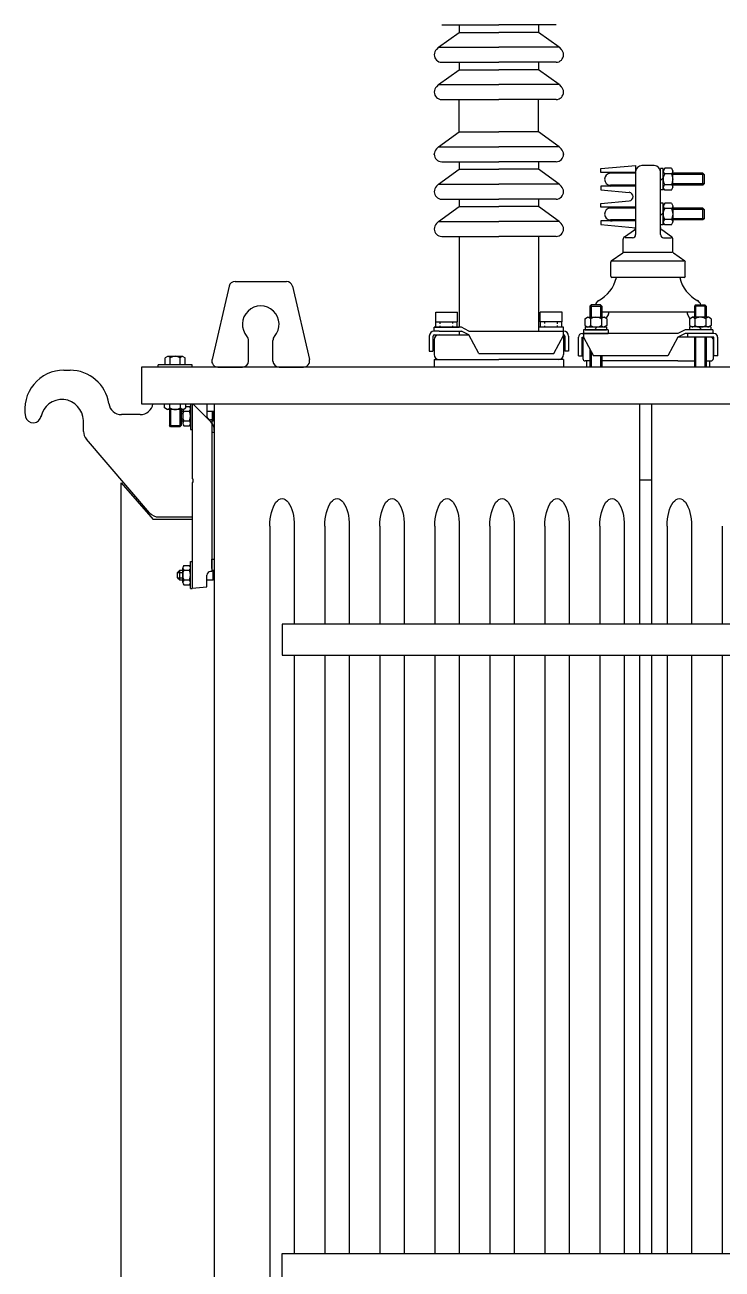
# Paper-space layout 'Plano Corte 2' of a CAD drawing. Header units: millimetres. Extents: x 0 to 420, y 0 to 297.
# Drawn here: x 289.11 to 306.44, y 143.21 to 174.12 of the extents above; entities that cross this region are included whole.
import ezdxf

# ---------------------------------------------------------------- set-up
doc = ezdxf.new("R2010")
doc.units = ezdxf.units.MM
for name, pattern in [('CENTROX2', [4, 2.5, -0.5, 0.5, -0.5]), ('Dashed', [0.75, 0.5, -0.25]), ('LÍNEAS_OCULTAS', [0.375, 0.25, -0.125]), ('LÍNEAS_OCULTAS2', [4.7625, 3.175, -1.5875]), ('TRAZOS', [0.75, 0.5, -0.25])]:
    doc.linetypes.add(name, pattern=pattern)
doc.layers.get('0').update_dxf_attribs({"color": 162})

# ---------------------------------------------------------------- blocks, each defined once
blk = doc.blocks.new('A$C52CC6504')
at = {"color": 150}
for p, q in [((0.3385, 1.3614), (0.3552, 1.3736)), ((0.341, 1.3797), (0.3878, 1.3797)), ((0.3552, 1.3797), (0.3552, 1.3736)), ((0.3552, 1.3736), (0.3878, 1.3736)), ((0.4346, 1.3797), (0.3878, 1.3797)), ((0.4203, 1.3736), (0.3878, 1.3736)), ((0.4203, 1.3797), (0.4203, 1.3736)), ((0.437, 1.3614), (0.4203, 1.3736)), ((0.3385, 1.3614), (0.3367, 1.3597)), ((0.3385, 1.3614), (0.3878, 1.3614)), ((0.437, 1.3614), (0.3878, 1.3614)), ((0.437, 1.3614), (0.4388, 1.3597)), ((0.3385, 1.3309), (0.3552, 1.3431)), ((0.341, 1.3492), (0.3878, 1.3492)), ((0.3552, 1.3492), (0.3552, 1.3431)), ((0.3552, 1.3431), (0.3878, 1.3431)), ((0.4346, 1.3492), (0.3878, 1.3492)), ((0.4203, 1.3431), (0.3878, 1.3431)), ((0.4203, 1.3492), (0.4203, 1.3431)), ((0.437, 1.3309), (0.4203, 1.3431)), ((0.3385, 1.3309), (0.3367, 1.3292)), ((0.3385, 1.3309), (0.3878, 1.3309)), ((0.437, 1.3309), (0.3878, 1.3309)), ((0.437, 1.3309), (0.4388, 1.3292)), ((0.341, 1.3187), (0.3878, 1.3187)), ((0.3552, 1.2923), (0.3552, 1.3187)), ((0.4346, 1.3187), (0.3878, 1.3187)), ((0.4203, 1.2923), (0.4203, 1.3187)), ((0.3385, 1.2801), (0.3552, 1.2923)), ((0.3552, 1.2923), (0.3878, 1.2923)), ((0.4203, 1.2923), (0.3878, 1.2923)), ((0.437, 1.2801), (0.4203, 1.2923)), ((0.3385, 1.2801), (0.3367, 1.2783)), ((0.3385, 1.2801), (0.3878, 1.2801)), ((0.437, 1.2801), (0.3878, 1.2801)), ((0.437, 1.2801), (0.4388, 1.2783)), ((0.3385, 1.2495), (0.3552, 1.2617)), ((0.341, 1.2678), (0.3878, 1.2678)), ((0.3552, 1.2678), (0.3552, 1.2617)), ((0.3552, 1.2617), (0.3878, 1.2617)), ((0.4346, 1.2678), (0.3878, 1.2678)), ((0.4203, 1.2617), (0.3878, 1.2617)), ((0.4203, 1.2678), (0.4203, 1.2617)), ((0.437, 1.2495), (0.4203, 1.2617)), ((0.4712, 1.2623), (0.4997, 1.2648)), ((0.4712, 1.2592), (0.4712, 1.2623)), ((0.4997, 1.2585), (0.4997, 1.2648)), ((0.5149, 1.2648), (0.5047, 1.2648)), ((0.5222, 1.2624), (0.52, 1.2624)), ((0.52, 1.2449), (0.52, 1.2624)), ((0.5235, 1.2625), (0.5222, 1.2603)), ((0.5222, 1.2449), (0.5222, 1.2624)), ((0.529, 1.2625), (0.5235, 1.2625)), ((0.529, 1.2625), (0.5302, 1.2603)), ((0.4997, 1.2592), (0.4712, 1.2592)), ((0.4997, 1.2585), (0.4791, 1.2585)), ((0.4997, 1.2083), (0.4997, 1.2597)), ((0.52, 1.2083), (0.52, 1.2597)), ((0.5222, 1.2547), (0.52, 1.2525)), ((0.5222, 1.2469), (0.5222, 1.2603)), ((0.529, 1.2581), (0.5235, 1.2581)), ((0.5302, 1.2469), (0.5302, 1.2603)), ((0.5546, 1.2585), (0.5302, 1.2585)), ((0.5556, 1.2574), (0.5302, 1.2574)), ((0.5556, 1.2574), (0.5546, 1.2585)), ((0.5546, 1.2488), (0.5546, 1.2585)), ((0.5556, 1.2574), (0.5556, 1.2498)), ((0.3385, 1.2495), (0.3367, 1.2478)), ((0.3385, 1.2495), (0.3878, 1.2495)), ((0.437, 1.2495), (0.3878, 1.2495)), ((0.437, 1.2495), (0.4388, 1.2478)), ((0.4997, 1.248), (0.4712, 1.248)), ((0.4712, 1.248), (0.4712, 1.245)), ((0.4712, 1.245), (0.4944, 1.2428)), ((0.4997, 1.2488), (0.4791, 1.2488)), ((0.5222, 1.2449), (0.52, 1.2449)), ((0.5235, 1.2447), (0.5222, 1.2469)), ((0.529, 1.2491), (0.5235, 1.2491)), ((0.529, 1.2447), (0.5235, 1.2447)), ((0.529, 1.2447), (0.5302, 1.2469)), ((0.5556, 1.2498), (0.5302, 1.2498)), ((0.5546, 1.2488), (0.5302, 1.2488)), ((0.5556, 1.2498), (0.5546, 1.2488)), ((0.3385, 1.219), (0.3552, 1.2312)), ((0.341, 1.2373), (0.3878, 1.2373)), ((0.3552, 1.2373), (0.3552, 1.2312)), ((0.3552, 1.2312), (0.3878, 1.2312)), ((0.4346, 1.2373), (0.3878, 1.2373)), ((0.4203, 1.2312), (0.3878, 1.2312)), ((0.4203, 1.2373), (0.4203, 1.2312)), ((0.437, 1.219), (0.4203, 1.2312)), ((0.4712, 1.2338), (0.4944, 1.2359)), ((0.4712, 1.2307), (0.4712, 1.2338)), ((0.4997, 1.2307), (0.4712, 1.2307)), ((0.5222, 1.2339), (0.52, 1.2339)), ((0.52, 1.2164), (0.52, 1.2339)), ((0.5235, 1.234), (0.5222, 1.2318)), ((0.5222, 1.2164), (0.5222, 1.2339)), ((0.5222, 1.2318), (0.5222, 1.2184)), ((0.529, 1.234), (0.5235, 1.234)), ((0.529, 1.234), (0.5302, 1.2318)), ((0.5302, 1.2318), (0.5302, 1.2184)), ((0.4997, 1.23), (0.4791, 1.23)), ((0.5222, 1.2262), (0.52, 1.224)), ((0.529, 1.2296), (0.5235, 1.2296)), ((0.529, 1.2207), (0.5235, 1.2207)), ((0.5546, 1.23), (0.5302, 1.23)), ((0.5556, 1.2289), (0.5302, 1.2289)), ((0.5556, 1.2213), (0.5302, 1.2213)), ((0.5556, 1.2289), (0.5546, 1.23)), ((0.5546, 1.2203), (0.5546, 1.23)), ((0.5556, 1.2213), (0.5546, 1.2203)), ((0.5556, 1.2289), (0.5556, 1.2213)), ((0.3385, 1.219), (0.3367, 1.2173)), ((0.3385, 1.219), (0.3878, 1.219)), ((0.437, 1.219), (0.3878, 1.219)), ((0.437, 1.219), (0.4388, 1.2173)), ((0.4997, 1.2195), (0.4712, 1.2195)), ((0.4712, 1.2195), (0.4712, 1.2165)), ((0.4712, 1.2165), (0.4997, 1.2139)), ((0.4997, 1.2203), (0.4791, 1.2203)), ((0.4906, 1.2066), (0.4986, 1.2122)), ((0.5222, 1.2164), (0.52, 1.2164)), ((0.5291, 1.2066), (0.5211, 1.2122)), ((0.5235, 1.2162), (0.5222, 1.2184)), ((0.529, 1.2162), (0.5235, 1.2162)), ((0.529, 1.2162), (0.5302, 1.2184)), ((0.5546, 1.2203), (0.5302, 1.2203)), ((0.341, 1.2068), (0.3878, 1.2068)), ((0.3552, 1.2068), (0.3552, 1.1326)), ((0.4346, 1.2068), (0.3878, 1.2068)), ((0.4203, 1.2068), (0.4203, 1.1326)), ((0.4895, 1.1941), (0.4895, 1.2045)), ((0.4971, 1.2058), (0.4908, 1.2058)), ((0.5225, 1.2058), (0.5289, 1.2058)), ((0.5302, 1.1941), (0.5302, 1.2045)), ((0.4797, 1.1868), (0.4891, 1.1933)), ((0.5296, 1.1936), (0.49, 1.1936)), ((0.5306, 1.1933), (0.5399, 1.1868)), ((0.4793, 1.1743), (0.4793, 1.1859)), ((0.5395, 1.1865), (0.48, 1.1865)), ((0.5403, 1.1743), (0.5403, 1.1859)), ((0.1719, 1.17), (0.214, 1.17)), ((0.5393, 1.1732), (0.4803, 1.1732)), ((0.167, 1.1661), (0.1531, 1.1061)), ((0.2188, 1.1661), (0.2328, 1.1061)), ((0.4633, 1.1509), (0.4623, 1.1498)), ((0.4623, 1.1498), (0.472, 1.1498)), ((0.4623, 1.1498), (0.4623, 1.1408)), ((0.4709, 1.1509), (0.4633, 1.1509)), ((0.4633, 1.1509), (0.4633, 1.1408)), ((0.4709, 1.1509), (0.472, 1.1498)), ((0.4709, 1.1509), (0.4709, 1.1408)), ((0.472, 1.1498), (0.472, 1.1408)), ((0.5487, 1.1509), (0.5477, 1.1498)), ((0.5574, 1.1498), (0.5477, 1.1498)), ((0.5477, 1.1498), (0.5477, 1.1408)), ((0.5487, 1.1509), (0.5564, 1.1509)), ((0.5487, 1.1509), (0.5487, 1.1408)), ((0.5564, 1.1509), (0.5574, 1.1498)), ((0.5564, 1.1509), (0.5564, 1.1408)), ((0.5574, 1.1498), (0.5574, 1.1408)), ((0.3361, 1.145), (0.3539, 1.145)), ((0.4395, 1.145), (0.4216, 1.145)), ((0.4582, 1.1395), (0.4604, 1.1408)), ((0.4582, 1.1395), (0.4582, 1.134)), ((0.4604, 1.1408), (0.4738, 1.1408)), ((0.4626, 1.1395), (0.4626, 1.134)), ((0.4716, 1.1395), (0.4716, 1.134)), ((0.5477, 1.1448), (0.472, 1.1448)), ((0.476, 1.1395), (0.4738, 1.1408)), ((0.4756, 1.1397), (0.4776, 1.1434)), ((0.476, 1.1395), (0.476, 1.134)), ((0.5441, 1.1397), (0.5421, 1.1434)), ((0.5436, 1.1395), (0.5459, 1.1408)), ((0.5436, 1.1395), (0.5436, 1.134)), ((0.5593, 1.1408), (0.5459, 1.1408)), ((0.5481, 1.1395), (0.5481, 1.134)), ((0.557, 1.1395), (0.557, 1.134)), ((0.5615, 1.1395), (0.5593, 1.1408)), ((0.5615, 1.1395), (0.5615, 1.134)), ((0.3349, 1.1326), (0.3552, 1.1326)), ((0.3349, 1.1295), (0.3349, 1.1326)), ((0.3349, 1.1326), (0.3552, 1.1326)), ((0.3349, 1.1295), (0.3349, 1.1326)), ((0.3572, 1.1326), (0.3349, 1.1326)), ((0.3389, 1.1295), (0.3349, 1.1295)), ((0.3389, 1.1295), (0.3349, 1.1295)), ((0.3361, 1.137), (0.3539, 1.137)), ((0.3389, 1.1295), (0.3545, 1.1295)), ((0.3389, 1.1295), (0.3572, 1.1295)), ((0.3552, 1.1295), (0.3552, 1.1264)), ((0.3633, 1.1295), (0.3572, 1.1326)), ((0.3633, 1.1264), (0.3572, 1.1295)), ((0.3633, 1.1295), (0.4407, 1.1295)), ((0.4407, 1.1326), (0.4203, 1.1326)), ((0.4203, 1.1326), (0.4203, 1.1295)), ((0.4395, 1.137), (0.4216, 1.137)), ((0.4407, 1.1295), (0.4407, 1.1326)), ((0.4407, 1.1264), (0.4407, 1.1295)), ((0.4773, 1.1305), (0.4569, 1.1305)), ((0.4569, 1.1305), (0.4569, 1.1275)), ((0.4582, 1.134), (0.4604, 1.1328)), ((0.4584, 1.1328), (0.4584, 1.1305)), ((0.4584, 1.1328), (0.4759, 1.1328)), ((0.4584, 1.1305), (0.4759, 1.1305)), ((0.4604, 1.1328), (0.4738, 1.1328)), ((0.4682, 1.1328), (0.466, 1.1305)), ((0.476, 1.134), (0.4738, 1.1328)), ((0.4759, 1.1328), (0.4759, 1.1305)), ((0.4773, 1.1305), (0.4773, 1.1275)), ((0.5403, 1.1305), (0.5342, 1.1275)), ((0.5627, 1.1305), (0.5403, 1.1305)), ((0.5436, 1.134), (0.5459, 1.1328)), ((0.5613, 1.1328), (0.5438, 1.1328)), ((0.5438, 1.1328), (0.5438, 1.1305)), ((0.5613, 1.1305), (0.5438, 1.1305)), ((0.5593, 1.1328), (0.5459, 1.1328)), ((0.5514, 1.1328), (0.5537, 1.1305)), ((0.5615, 1.134), (0.5593, 1.1328)), ((0.5613, 1.1328), (0.5613, 1.1305)), ((0.5627, 1.1305), (0.5627, 1.1275)), ((0.1829, 1.105), (0.1829, 1.1218)), ((0.2029, 1.105), (0.2029, 1.1218)), ((0.3308, 1.1254), (0.3308, 1.113)), ((0.3338, 1.1254), (0.3338, 1.113)), ((0.3349, 1.1264), (0.3552, 1.1264)), ((0.3349, 1.1224), (0.3349, 1.1102)), ((0.3389, 1.1264), (0.3633, 1.1264)), ((0.3715, 1.1112), (0.3633, 1.1264)), ((0.4326, 1.1112), (0.4408, 1.1264)), ((0.4407, 1.1263), (0.4407, 1.1102)), ((0.4417, 1.1254), (0.4417, 1.113)), ((0.4447, 1.1254), (0.4447, 1.113)), ((0.4529, 1.1092), (0.4529, 1.1244)), ((0.4559, 1.1275), (0.4773, 1.1275)), ((0.4559, 1.1092), (0.4559, 1.1244)), ((0.4559, 1.1244), (0.4569, 1.1244)), ((0.4564, 1.1224), (0.4564, 1.1071)), ((0.5342, 1.1275), (0.4569, 1.1275)), ((0.4569, 1.1275), (0.4569, 1.1244)), ((0.4569, 1.1244), (0.4651, 1.1092)), ((0.5342, 1.1244), (0.5261, 1.1092)), ((0.5403, 1.1275), (0.5342, 1.1244)), ((0.5612, 1.1244), (0.5342, 1.1244)), ((0.5627, 1.1275), (0.5403, 1.1275)), ((0.5637, 1.1275), (0.5424, 1.1275)), ((0.5424, 1.1244), (0.5424, 1.1275)), ((0.5637, 1.1244), (0.5424, 1.1244)), ((0.5477, 1.1244), (0.5477, 1.1)), ((0.5487, 1.1244), (0.5487, 1.1)), ((0.5564, 1.1244), (0.5564, 1.1)), ((0.5574, 1.1244), (0.5574, 1.1)), ((0.5632, 1.1224), (0.5632, 1.1071)), ((0.5637, 1.1092), (0.5637, 1.1244)), ((0.5668, 1.1092), (0.5668, 1.1244)), ((0.3308, 1.113), (0.3338, 1.113)), ((0.3715, 1.1112), (0.4326, 1.1112)), ((0.4447, 1.113), (0.4417, 1.113)), ((0.4529, 1.1092), (0.4559, 1.1092)), ((0.4623, 1.1144), (0.4623, 1.1)), ((0.4633, 1.1125), (0.4633, 1.1)), ((0.5261, 1.1092), (0.4651, 1.1092)), ((0.4709, 1.1092), (0.4709, 1.1)), ((0.472, 1.1092), (0.472, 1.1)), ((0.5668, 1.1092), (0.5637, 1.1092)), ((0.1579, 1.1), (0.1779, 1.1)), ((0.2079, 1.1), (0.2279, 1.1)), ((0.3349, 1.1061), (0.3349, 1.1)), ((0.3349, 1.1061), (0.3878, 1.1061)), ((0.4407, 1.1061), (0.3878, 1.1061)), ((0.4407, 1.1061), (0.4407, 1.1)), ((0.4623, 1.1051), (0.4585, 1.1051)), ((0.4595, 1.1051), (0.4595, 1.1)), ((0.5602, 1.1), (0.4595, 1.1)), ((0.5342, 1.1051), (0.472, 1.1051)), ((0.5342, 1.1051), (0.5477, 1.1051)), ((0.5574, 1.1051), (0.5612, 1.1051)), ((0.5602, 1.1051), (0.5602, 1.1)), ((0.0319, 1.0975), (0.0369, 1.0975)), ((0.1317, 1.0679), (0.1346, 1.0679)), ((0.1317, 1.0679), (0.1346, 1.0679)), ((0.1354, 1.07), (0.1354, 1.049)), ((0.1354, 1.07), (0.1354, 1.049)), ((0.1369, 1.07), (0.1369, 1.0086)), ((0.1369, 1.07), (0.1369, 1.0086)), ((0.1374, 1.07), (0.152, 1.0554)), ((0.144, 1.07), (0.1489, 1.0696)), ((0.144, 1.07), (0.1489, 1.0696)), ((0.1489, 1.0696), (0.1489, 1.06)), ((0.1489, 1.0696), (0.1489, 1.064)), ((0.1549, 1.07), (0.1549, 0.045)), ((0.0944, 1.0612), (0.079, 1.0612)), ((0.1277, 1.064), (0.1291, 1.064)), ((0.1277, 1.064), (0.1291, 1.064)), ((0.1277, 1.0622), (0.1291, 1.0622)), ((0.1277, 1.0622), (0.1291, 1.0622)), ((0.1277, 1.0578), (0.1291, 1.0578)), ((0.1277, 1.0578), (0.1291, 1.0578)), ((0.1291, 1.0654), (0.1291, 1.064)), ((0.1291, 1.0654), (0.1291, 1.064)), ((0.1291, 1.064), (0.1291, 1.054)), ((0.1291, 1.064), (0.1291, 1.054)), ((0.13, 1.064), (0.1346, 1.064)), ((0.13, 1.064), (0.1346, 1.064)), ((0.1489, 1.064), (0.1539, 1.064)), ((0.1489, 1.064), (0.1539, 1.064)), ((0.1533, 1.064), (0.1533, 1.056)), ((0.1533, 1.064), (0.1533, 1.057)), ((0.1539, 1.064), (0.1539, 1.056)), ((0.1539, 1.064), (0.1539, 1.057)), ((0.1549, 1.063), (0.1539, 1.064)), ((0.1549, 1.063), (0.1539, 1.064)), ((0.1549, 1.063), (0.1549, 1.057)), ((0.0479, 1.0475), (0.0478, 1.0562)), ((0.1277, 1.056), (0.1291, 1.056)), ((0.1277, 1.056), (0.1291, 1.056)), ((0.13, 1.056), (0.1346, 1.056)), ((0.13, 1.056), (0.1346, 1.056)), ((0.13, 1.0521), (0.1346, 1.0521)), ((0.13, 1.0521), (0.1346, 1.0521)), ((0.1354, 1.049), (0.1369, 1.049)), ((0.1354, 1.049), (0.1369, 1.049)), ((0.1529, 1.057), (0.1529, 0.943)), ((0.1529, 1.056), (0.1529, 1.0469)), ((0.1529, 1.056), (0.1539, 1.056)), ((0.1549, 1.057), (0.1539, 1.056)), ((0.1549, 1.057), (0.1549, 0.927)), ((0.1549, 1.0483), (0.1549, 0.9855)), ((0.1019, 0.981), (0.0504, 1.041)), ((0.1374, 1.0086), (0.1374, 1.0056)), ((0.1374, 1.0086), (0.1374, 1.0056)), ((0.5127, 1.0075), (0.5032, 1.0075)), ((0.0787, 0.1425), (0.0787, 1.0055)), ((0.0787, 1.0055), (0.1049, 0.9755)), ((0.1369, 1.0056), (0.1369, 0.919)), ((0.1369, 1.0056), (0.1369, 0.919)), ((0.1095, 0.9775), (0.1369, 0.9775)), ((0.1369, 0.9755), (0.1049, 0.9755)), ((0.1549, 0.9755), (0.1549, 0.0725)), ((0.2004, 0.97), (0.2004, 0.27)), ((0.2204, 0.97), (0.2204, 0.89)), ((0.2454, 0.97), (0.2454, 0.89)), ((0.2654, 0.97), (0.2654, 0.89)), ((0.2904, 0.97), (0.2904, 0.89)), ((0.3104, 0.97), (0.3104, 0.89)), ((0.3354, 0.97), (0.3354, 0.89)), ((0.3554, 0.97), (0.3554, 0.89)), ((0.3804, 0.97), (0.3804, 0.89)), ((0.4004, 0.97), (0.4004, 0.89)), ((0.4254, 0.97), (0.4254, 0.89)), ((0.4454, 0.97), (0.4454, 0.89)), ((0.4704, 0.97), (0.4704, 0.89)), ((0.4904, 0.97), (0.4904, 0.89)), ((0.5254, 0.97), (0.5254, 0.89)), ((0.5454, 0.97), (0.5454, 0.89)), ((0.5704, 0.97), (0.5704, 0.89)), ((0.1291, 0.926), (0.1291, 0.936)), ((0.1291, 0.926), (0.1291, 0.936)), ((0.13, 0.9379), (0.1346, 0.9379)), ((0.13, 0.9379), (0.1346, 0.9379)), ((0.1354, 0.919), (0.1354, 0.941)), ((0.1354, 0.919), (0.1354, 0.941)), ((0.1354, 0.941), (0.1369, 0.941)), ((0.1354, 0.941), (0.1369, 0.941)), ((0.1529, 0.943), (0.1529, 0.933)), ((0.1529, 0.9354), (0.1529, 0.943)), ((0.1529, 0.9354), (0.1529, 0.943)), ((0.1529, 0.943), (0.1529, 0.934)), ((0.1267, 0.934), (0.1249, 0.9322)), ((0.1267, 0.934), (0.1249, 0.9322)), ((0.1249, 0.9322), (0.1291, 0.9322)), ((0.1249, 0.9322), (0.1291, 0.9322)), ((0.1249, 0.9278), (0.1249, 0.9322)), ((0.1249, 0.9278), (0.1249, 0.9322)), ((0.1249, 0.9278), (0.1291, 0.9278)), ((0.1249, 0.9278), (0.1291, 0.9278)), ((0.1249, 0.9278), (0.1267, 0.926)), ((0.1249, 0.9278), (0.1267, 0.926)), ((0.1267, 0.926), (0.1267, 0.934)), ((0.1267, 0.926), (0.1267, 0.934)), ((0.1267, 0.934), (0.1291, 0.934)), ((0.1267, 0.934), (0.1291, 0.934)), ((0.1267, 0.926), (0.1291, 0.926)), ((0.1267, 0.926), (0.1291, 0.926)), ((0.1291, 0.924), (0.1291, 0.926)), ((0.1291, 0.924), (0.1291, 0.926)), ((0.13, 0.934), (0.1346, 0.934)), ((0.13, 0.934), (0.1346, 0.934)), ((0.13, 0.926), (0.1346, 0.926)), ((0.13, 0.926), (0.1346, 0.926)), ((0.1489, 0.9204), (0.1489, 0.93)), ((0.1489, 0.9204), (0.1489, 0.926)), ((0.1489, 0.926), (0.1539, 0.926)), ((0.1489, 0.926), (0.1539, 0.926)), ((0.1529, 0.934), (0.1539, 0.934)), ((0.1539, 0.926), (0.1539, 0.934)), ((0.1549, 0.933), (0.1539, 0.934)), ((0.1539, 0.926), (0.1539, 0.933)), ((0.1549, 0.927), (0.1539, 0.926)), ((0.1549, 0.927), (0.1539, 0.926)), ((0.13, 0.9221), (0.1346, 0.9221)), ((0.13, 0.9221), (0.1346, 0.9221)), ((0.1354, 0.919), (0.1369, 0.919)), ((0.1354, 0.919), (0.1369, 0.919)), ((0.1369, 0.9194), (0.1489, 0.9204)), ((0.1369, 0.9194), (0.1489, 0.9204)), ((0.2204, 0.8646), (0.2204, 0.3754)), ((0.2454, 0.8646), (0.2454, 0.3754)), ((0.2654, 0.8646), (0.2654, 0.3754)), ((0.2904, 0.8646), (0.2904, 0.3754)), ((0.3104, 0.8646), (0.3104, 0.3754)), ((0.3354, 0.8646), (0.3354, 0.3754)), ((0.3554, 0.8646), (0.3554, 0.3754)), ((0.3804, 0.8646), (0.3804, 0.3754)), ((0.4004, 0.8646), (0.4004, 0.3754)), ((0.4254, 0.8646), (0.4254, 0.3754)), ((0.4454, 0.8646), (0.4454, 0.3754)), ((0.4704, 0.8646), (0.4704, 0.3754)), ((0.4904, 0.8646), (0.4904, 0.3754)), ((0.5254, 0.8646), (0.5254, 0.3754)), ((0.5454, 0.8646), (0.5454, 0.3754)), ((0.5704, 0.8646), (0.5704, 0.3754))]:
    blk.add_line(p, q, dxfattribs=at)
at = {"color": 150, "linetype": 'Dashed'}
for p, q in [((0.3361, 1.137), (0.3361, 1.145)), ((0.3539, 1.137), (0.3539, 1.145)), ((0.4216, 1.137), (0.4216, 1.145)), ((0.4395, 1.137), (0.4395, 1.145)), ((0.3362, 1.1326), (0.3362, 1.137)), ((0.3537, 1.1326), (0.3537, 1.137)), ((0.4218, 1.1326), (0.4218, 1.137)), ((0.4393, 1.1326), (0.4393, 1.137))]:
    blk.add_line(p, q, dxfattribs=at)
at = {"color": 150, "linetype": 'LÍNEAS_OCULTAS2'}
for p, q in [((0.3398, 1.1353), (0.3398, 1.137)), ((0.3398, 1.1326), (0.3398, 1.1338)), ((0.3502, 1.1357), (0.3502, 1.137)), ((0.3502, 1.1326), (0.3502, 1.1338)), ((0.4254, 1.1357), (0.4254, 1.137)), ((0.4254, 1.1326), (0.4254, 1.1338)), ((0.4357, 1.1353), (0.4357, 1.137)), ((0.4357, 1.1326), (0.4357, 1.134))]:
    blk.add_line(p, q, dxfattribs=at)
at = {"color": 150, "linetype": 'Continuous'}
for p, q in [((0.1167, 1.1088), (0.1147, 1.1076)), ((0.1291, 1.1088), (0.1167, 1.1088)), ((0.1291, 1.1088), (0.1312, 1.1076)), ((0.1369, 1.102), (0.1089, 1.102)), ((0.1089, 1.1), (0.1089, 1.102)), ((0.1369, 1.1), (0.1089, 1.1)), ((0.1147, 1.102), (0.1147, 1.1076)), ((0.1312, 1.102), (0.1147, 1.102)), ((0.1188, 1.102), (0.1188, 1.1076)), ((0.1271, 1.102), (0.1271, 1.1076)), ((0.1312, 1.102), (0.1312, 1.1076)), ((0.1369, 1.1), (0.1369, 1.102)), ((0.1142, 1.0667), (0.1142, 1.07)), ((0.1186, 1.0667), (0.1186, 1.07)), ((0.1273, 1.0667), (0.1273, 1.07)), ((0.1317, 1.0667), (0.1317, 1.07)), ((0.1164, 1.0654), (0.1142, 1.0667)), ((0.1295, 1.0654), (0.1164, 1.0654)), ((0.1182, 1.0654), (0.1182, 1.0522)), ((0.1192, 1.0654), (0.1192, 1.0512)), ((0.1267, 1.0654), (0.1267, 1.0512)), ((0.1277, 1.0654), (0.1277, 1.0522)), ((0.1295, 1.0654), (0.1317, 1.0667)), ((0.1182, 1.0522), (0.1277, 1.0522)), ((0.1192, 1.0512), (0.1182, 1.0522)), ((0.1267, 1.0512), (0.1192, 1.0512)), ((0.1267, 1.0512), (0.1277, 1.0522))]:
    blk.add_line(p, q, dxfattribs=at)
at = {"color": 150, "linetype": 'CENTROX2'}
for p, q in [((0.1529, 1.057), (0.1519, 1.057)), ((0.1529, 0.933), (0.1519, 0.933))]:
    blk.add_line(p, q, dxfattribs=at)
at = {"color": 150, "linetype": 'LÍNEAS_OCULTAS'}
for p, q in [((0.1529, 1.0469), (0.1549, 1.0469)), ((0.1529, 0.943), (0.1549, 0.943))]:
    blk.add_line(p, q, dxfattribs=at)
at = {"color": 150, "linetype": 'TRAZOS'}
for p, q in [((0.1374, 1.0086), (0.1369, 1.0086)), ((0.1374, 1.0086), (0.1369, 1.0086)), ((0.1374, 1.0056), (0.1369, 1.0056)), ((0.1374, 1.0056), (0.1369, 1.0056))]:
    blk.add_line(p, q, dxfattribs=at)
at = {"color": 150}
for points in [[(0.0954, 1.07), (1.2904, 1.07), (1.2904, 1.1), (0.0954, 1.1)], [(0.2104, 0.8646), (1.1754, 0.8646), (1.1754, 0.89), (0.2104, 0.89)], [(0.2104, 0.3754), (1.1754, 0.3754), (1.1754, 0.35), (0.2104, 0.35)]]:
    blk.add_lwpolyline(points, close=True, dxfattribs=at)
for points in [[(0.5032, 0.89), (0.5032, 1.07)], [(0.5127, 1.07), (0.5127, 0.89)], [(0.5032, 0.3754), (0.5032, 0.8646)], [(0.5127, 0.8646), (0.5127, 0.3754)]]:
    blk.add_lwpolyline(points, dxfattribs=at)
for centre, radius, start, end in [((0.341, 1.3553), 0.0061, 134.0045, 180), ((0.341, 1.3553), 0.0061, 180, 270), ((0.4346, 1.3553), 0.0061, 270, 0), ((0.4346, 1.3553), 0.0061, 0, 45.9955), ((0.341, 1.3248), 0.0061, 134.0045, 180), ((0.341, 1.3248), 0.0061, 180, 270), ((0.4346, 1.3248), 0.0061, 270, 0), ((0.4346, 1.3248), 0.0061, 0, 45.9955), ((0.341, 1.274), 0.0061, 134.0045, 180), ((0.341, 1.274), 0.0061, 180, 270), ((0.4346, 1.274), 0.0061, 270, 0), ((0.4346, 1.274), 0.0061, 0, 45.9955), ((0.5047, 1.2597), 0.00509, 90, 180), ((0.5149, 1.2597), 0.00509, 0, 90), ((0.4791, 1.2536), 0.00484, 90, 270), ((0.4791, 1.2536), 0.00559, 59.9867, 90), ((0.525, 1.2604), 0.00273, 181.8296, 238.1704), ((0.5306, 1.2536), 0.00837, 147.7958, 212.2042), ((0.5275, 1.2604), 0.00273, 301.8296, 358.1704), ((0.5219, 1.2536), 0.00837, 327.7958, 32.2042), ((0.341, 1.2434), 0.0061, 134.0045, 180), ((0.341, 1.2434), 0.0061, 180, 270), ((0.4346, 1.2434), 0.0061, 270, 0), ((0.4346, 1.2434), 0.0061, 0, 45.9955), ((0.4791, 1.2536), 0.00559, 270, 300.0133), ((0.4941, 1.2394), 0.00349, 274.6455, 85.3545), ((0.525, 1.2468), 0.00273, 121.8296, 178.1704), ((0.5275, 1.2468), 0.00273, 1.8296, 58.1704), ((0.4791, 1.2251), 0.00559, 59.9867, 90), ((0.525, 1.2319), 0.00273, 181.8296, 238.1704), ((0.5275, 1.2319), 0.00273, 301.8296, 358.1704), ((0.4791, 1.2251), 0.00484, 90, 270), ((0.5306, 1.2251), 0.00837, 147.7958, 212.2042), ((0.525, 1.2183), 0.00273, 121.8296, 178.1704), ((0.5219, 1.2251), 0.00837, 327.7958, 32.2042), ((0.5275, 1.2183), 0.00273, 1.8296, 58.1704), ((0.341, 1.2129), 0.0061, 134.0045, 180), ((0.341, 1.2129), 0.0061, 180, 270), ((0.4346, 1.2129), 0.0061, 270, 0), ((0.4346, 1.2129), 0.0061, 0, 45.9955), ((0.4791, 1.2251), 0.00559, 270, 300.0133), ((0.4971, 1.2142), 0.00254, 304.992, 0), ((0.5225, 1.2142), 0.00254, 180, 235.008), ((0.492, 1.2045), 0.00254, 124.992, 180), ((0.4971, 1.2083), 0.00254, 270, 0), ((0.5225, 1.2083), 0.00254, 180, 270), ((0.5276, 1.2045), 0.00254, 0, 55.008), ((0.4885, 1.1941), 0.00102, 304.992, 0), ((0.5312, 1.1941), 0.00102, 180, 235.008), ((0.4803, 1.1859), 0.00102, 124.992, 180), ((0.5393, 1.1859), 0.00102, 0, 55.008), ((0.1719, 1.165), 0.005, 90, 166.8935), ((0.214, 1.165), 0.005, 13.1065, 90), ((0.4561, 1.1796), 0.0285, 297.1618, 347.1558), ((0.4803, 1.1743), 0.00102, 180, 270), ((0.5636, 1.1796), 0.0285, 192.8442, 242.8382), ((0.5393, 1.1743), 0.00102, 270, 0), ((0.1929, 1.135), 0.015, 318.5904, 221.4096), ((0.4717, 1.1498), 0.00509, 114.8997, 168.463), ((0.548, 1.1498), 0.00509, 11.537, 65.1003), ((0.4603, 1.138), 0.00273, 31.8296, 88.1704), ((0.4671, 1.1324), 0.00837, 57.7958, 122.2042), ((0.4739, 1.138), 0.00273, 91.8296, 148.1704), ((0.4759, 1.1443), 0.00191, 331.1245, 13.0207), ((0.5438, 1.1443), 0.00191, 166.9757, 208.8755), ((0.5458, 1.138), 0.00273, 31.8296, 88.1704), ((0.5526, 1.1324), 0.00837, 57.7958, 122.2042), ((0.5593, 1.138), 0.00273, 91.8296, 148.1704), ((0.3349, 1.1254), 0.00407, 90, 180), ((0.4407, 1.1254), 0.00407, 0, 90), ((0.4603, 1.1355), 0.00273, 271.8296, 328.1704), ((0.4671, 1.1411), 0.00837, 237.7958, 302.2042), ((0.4739, 1.1355), 0.00273, 211.8296, 268.1704), ((0.5458, 1.1355), 0.00273, 271.8296, 328.1704), ((0.5526, 1.1411), 0.00837, 237.7958, 302.2042), ((0.5593, 1.1355), 0.00273, 211.8296, 268.1704), ((0.1779, 1.1218), 0.005, 0, 41.4096), ((0.2079, 1.1218), 0.005, 138.5904, 180), ((0.3349, 1.1254), 0.00102, 90, 180), ((0.3389, 1.1224), 0.00407, 90, 180), ((0.4407, 1.1254), 0.00102, 0, 90), ((0.4559, 1.1244), 0.00305, 90, 180), ((0.4585, 1.1224), 0.00203, 129.0939, 180), ((0.5612, 1.1224), 0.00203, 0, 90), ((0.5637, 1.1244), 0.00305, 0, 90), ((0.3389, 1.1102), 0.00407, 180, 270), ((0.4366, 1.1102), 0.00407, 270, 0), ((0.1579, 1.105), 0.005, 166.8935, 270), ((0.1779, 1.105), 0.005, 270, 0), ((0.2079, 1.105), 0.005, 180, 270), ((0.2279, 1.105), 0.005, 270, 13.1065), ((0.4585, 1.1071), 0.00203, 180, 270), ((0.5612, 1.1071), 0.00203, 270, 0), ((0.0319, 1.0655), 0.032, 90, 190.8963), ((0.0369, 1.0655), 0.032, 8.4581, 90), ((0.0303, 1.056), 0.0175, 0.8616, 169.6124), ((0.079, 1.0717), 0.0105, 188.4581, 270), ((0.0944, 1.0717), 0.0105, 270, 350.5101), ((0.1328, 1.066), 0.00269, 313.0583, 46.9417), ((0.1328, 1.066), 0.00269, 313.0583, 46.9417), ((0.0068, 1.061), 0.00652, 193.9199, 352.2604), ((0.1389, 1.06), 0.00981, 155.9478, 204.0522), ((0.1389, 1.06), 0.00981, 155.9478, 204.0522), ((0.1318, 1.066), 0.00269, 191.9796, 226.9417), ((0.1318, 1.066), 0.00269, 191.9796, 226.9417), ((0.1256, 1.06), 0.00981, 335.9478, 24.0522), ((0.1256, 1.06), 0.00981, 335.9478, 24.0522), ((0.1519, 1.06), 0.003, 180, 270), ((0.1318, 1.054), 0.00269, 133.0583, 226.9417), ((0.1318, 1.054), 0.00269, 133.0583, 226.9417), ((0.1328, 1.054), 0.00269, 313.0583, 46.9417), ((0.1328, 1.054), 0.00269, 313.0583, 46.9417), ((0.1449, 1.0483), 0.01, 0, 45), ((0.0579, 1.0475), 0.01, 180, 220.69), ((0.1095, 0.9875), 0.01, 220.69, 270), ((0.1318, 0.936), 0.00269, 133.0583, 226.9417), ((0.1318, 0.936), 0.00269, 133.0583, 226.9417), ((0.1328, 0.936), 0.00269, 313.0583, 46.9417), ((0.1328, 0.936), 0.00269, 313.0583, 46.9417), ((0.1389, 0.93), 0.00981, 155.9478, 204.0522), ((0.1389, 0.93), 0.00981, 155.9478, 204.0522), ((0.1318, 0.924), 0.00269, 133.0583, 226.9417), ((0.1318, 0.924), 0.00269, 133.0583, 226.9417), ((0.1256, 0.93), 0.00981, 335.9478, 24.0522), ((0.1256, 0.93), 0.00981, 335.9478, 24.0522), ((0.1328, 0.924), 0.00269, 313.0583, 46.9417), ((0.1328, 0.924), 0.00269, 313.0583, 46.9417), ((0.1519, 0.93), 0.003, 90, 180)]:
    blk.add_arc(centre, radius, start, end, dxfattribs=at)
at = {"color": 150, "linetype": 'Continuous'}
for centre, radius, start, end in [((0.1167, 1.1063), 0.00248, 31.2776, 88.7224), ((0.1229, 1.1011), 0.00774, 57.7958, 122.2042), ((0.1292, 1.1063), 0.00248, 91.2776, 148.7224), ((0.1162, 1.0682), 0.00279, 273.0319, 326.9681), ((0.1229, 1.0736), 0.00823, 237.7958, 302.2042), ((0.1297, 1.0682), 0.00279, 213.0319, 266.9681)]:
    blk.add_arc(centre, radius, start, end, dxfattribs=at)
at = {"color": 150, "extrusion": (0, 0, -1)}
for centre in [(0.2104, 0.97), (0.2554, 0.97), (0.3004, 0.97), (0.3454, 0.97), (0.3904, 0.97), (0.4354, 0.97), (0.4804, 0.97), (0.5354, 0.97)]:
    blk.add_ellipse(centre, major_axis=(0, 0.0225), ratio=0.444444, start_param=4.712389, end_param=7.853982, dxfattribs=at)
at = {"color": 150}
for p in [(0.3349, 1.274), (0.4407, 1.274)]:
    blk.add_point(p, dxfattribs=at)

psp = doc.layouts.new('Plano Corte 2')

# ---------------------------------------------------------------- block references
at = {"xscale": 30.38428290858084, "yscale": 30.38428290858084, "zscale": 30.38428290858084}
psp.add_blockref('A$C52CC6504', (289.112, 132.193), dxfattribs=at)

doc.saveas('drawing.dxf')
